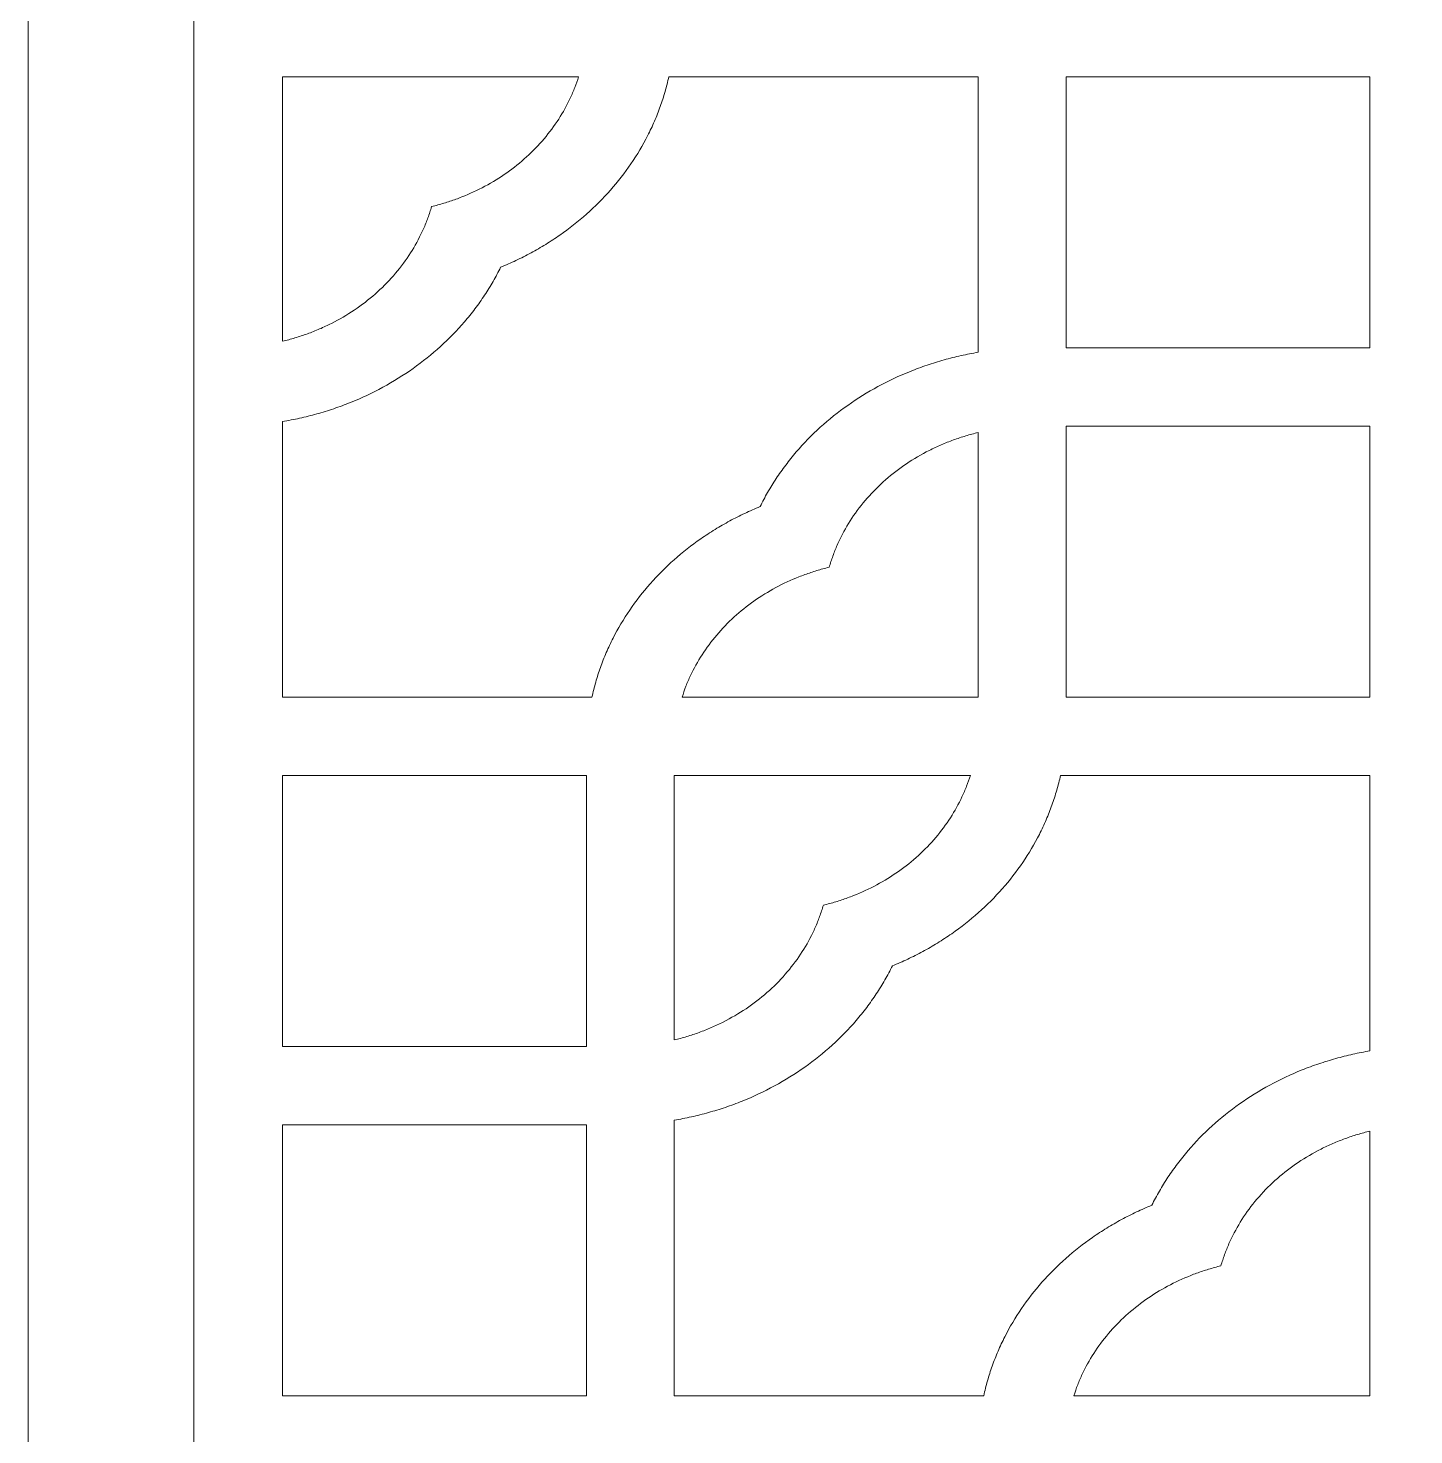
# Model space of a CAD drawing. Header units: centimetres. Extents: x -27.5 to -16.8, y -9.5 to 9.5.
# Drawn here: x -27.5 to -24.931, y 4 to 6.607 of the extents above; entities that cross this region are included whole.
import ezdxf

# ---------------------------------------------------------------- set-up
doc = ezdxf.new("R2010")
doc.units = ezdxf.units.CM
doc.header["$MEASUREMENT"] = 0
doc.layers.add('layer 1', color=7, linetype='Continuous')

msp = doc.modelspace()

# ---------------------------------------------------------------- linework, layer by layer
at = {"layer": 'layer 1', "color": 250, "lineweight": 9}
for points, knots in [([(-27.5, 9.5), (-27.5, 3.16667), (-27.5, -3.16664), (-27.5, -9.5), (-27.5, -9.5), (-25.78754, -9.5), (-24.07508, -9.5), (-22.36263, -9.5), (-22.36263, -9.5), (-22.36263, -3.16664), (-22.36263, 3.16667), (-22.36263, 9.5), (-22.36263, 9.5), (-24.07508, 9.5), (-25.78754, 9.5), (-27.5, 9.5)], [0, 0, 0, 0, 0.2, 0.2, 0.2, 0.2, 0.4, 0.4, 0.4, 0.4, 0.6, 0.6, 0.6, 0.6, 1, 1, 1, 1]), ([(-22.66971, -1.25389), (-22.66971, 2.24882), (-22.66971, 5.75153), (-22.66971, 9.25424), (-22.66971, 9.25424), (-24.17746, 9.25424), (-25.68521, 9.25424), (-27.19295, 9.25424), (-27.19295, 9.25424), (-27.19295, 5.75153), (-27.19295, 2.24882), (-27.19295, -1.25389), (-27.19295, -1.25389), (-25.68521, -1.25389), (-24.17746, -1.25389), (-22.66971, -1.25389)], [0, 0, 0, 0, 0.2, 0.2, 0.2, 0.2, 0.4, 0.4, 0.4, 0.4, 0.6, 0.6, 0.6, 0.6, 1, 1, 1, 1]), ([(-26.45482, 5.36749), (-26.64606, 5.36749), (-26.83723, 5.36749), (-27.02847, 5.36749), (-27.02847, 5.36749), (-27.02847, 5.53772), (-27.02847, 5.70798), (-27.02847, 5.87821), (-27.02847, 5.87821), (-27.01782, 5.88002), (-27.00724, 5.88208), (-26.99674, 5.88435), (-26.99674, 5.88435), (-26.98609, 5.88674), (-26.97551, 5.88932), (-26.96506, 5.89226), (-26.96506, 5.89226), (-26.95448, 5.89526), (-26.94398, 5.89849), (-26.93361, 5.90195), (-26.93361, 5.90195), (-26.92314, 5.90552), (-26.91281, 5.90937), (-26.90259, 5.91347), (-26.90259, 5.91347), (-26.88199, 5.92176), (-26.862, 5.93115), (-26.84261, 5.94167), (-26.84261, 5.94167), (-26.82314, 5.95223), (-26.8044, 5.96385), (-26.78653, 5.97654), (-26.78653, 5.97654), (-26.76867, 5.98916), (-26.75169, 6.00274), (-26.73575, 6.01727), (-26.73575, 6.01727), (-26.71985, 6.0317), (-26.705, 6.04693), (-26.69128, 6.06295), (-26.69128, 6.06295), (-26.68445, 6.07085), (-26.67793, 6.07898), (-26.67167, 6.08728), (-26.67167, 6.08728), (-26.66546, 6.09548), (-26.65955, 6.10384), (-26.65394, 6.11229), (-26.65394, 6.11229), (-26.64837, 6.12072), (-26.6431, 6.12934), (-26.63806, 6.13802), (-26.63806, 6.13802), (-26.63314, 6.14661), (-26.62849, 6.15538), (-26.62416, 6.16413), (-26.62416, 6.16413), (-26.61456, 6.16807), (-26.60508, 6.17227), (-26.59573, 6.17669), (-26.59573, 6.17669), (-26.58627, 6.18111), (-26.57694, 6.18583), (-26.5678, 6.19082), (-26.5678, 6.19082), (-26.55857, 6.19579), (-26.5495, 6.20106), (-26.54057, 6.20652), (-26.54057, 6.20652), (-26.53161, 6.21204), (-26.52281, 6.21781), (-26.5142, 6.22381), (-26.5142, 6.22381), (-26.49686, 6.23588), (-26.48036, 6.2489), (-26.46469, 6.2628), (-26.46469, 6.2628), (-26.44893, 6.27675), (-26.43418, 6.29153), (-26.42046, 6.30715), (-26.42046, 6.30715), (-26.40669, 6.32268), (-26.39402, 6.33895), (-26.3825, 6.35583), (-26.3825, 6.35583), (-26.37104, 6.37272), (-26.36071, 6.3901), (-26.35164, 6.40793), (-26.35164, 6.40793), (-26.34713, 6.41684), (-26.34291, 6.42577), (-26.33902, 6.43484), (-26.33902, 6.43484), (-26.3351, 6.44382), (-26.3315, 6.45299), (-26.32827, 6.46215), (-26.32827, 6.46215), (-26.325, 6.47122), (-26.32204, 6.48046), (-26.31943, 6.48962), (-26.31943, 6.48962), (-26.3168, 6.49876), (-26.31446, 6.50801), (-26.31249, 6.51722), (-26.31249, 6.51722), (-26.12125, 6.51722), (-25.93003, 6.51722), (-25.73884, 6.51722), (-25.73884, 6.51722), (-25.73884, 6.34699), (-25.73884, 6.17676), (-25.73884, 6.00652), (-25.73884, 6.00652), (-25.74944, 6.00478), (-25.76003, 6.00274), (-25.77056, 6.00038), (-25.77056, 6.00038), (-25.78117, 5.998), (-25.79176, 5.99541), (-25.80227, 5.99248), (-25.80227, 5.99248), (-25.81283, 5.98948), (-25.82332, 5.98625), (-25.83365, 5.98277), (-25.83365, 5.98277), (-25.84417, 5.97922), (-25.8545, 5.97537), (-25.86467, 5.97124), (-25.86467, 5.97124), (-25.88529, 5.96295), (-25.90534, 5.95358), (-25.92467, 5.94307), (-25.92467, 5.94307), (-25.94417, 5.93251), (-25.96286, 5.92089), (-25.98075, 5.9082), (-25.98075, 5.9082), (-25.99862, 5.89556), (-26.01557, 5.88199), (-26.03156, 5.86747), (-26.03156, 5.86747), (-26.04746, 5.85304), (-26.0623, 5.8378), (-26.07605, 5.82177), (-26.07605, 5.82177), (-26.08283, 5.81389), (-26.08938, 5.80575), (-26.09561, 5.79746), (-26.09561, 5.79746), (-26.10184, 5.78926), (-26.10776, 5.7809), (-26.11337, 5.77244), (-26.11337, 5.77244), (-26.11893, 5.76399), (-26.1242, 5.7554), (-26.12924, 5.74672), (-26.12924, 5.74672), (-26.13417, 5.73813), (-26.13877, 5.72935), (-26.14315, 5.7206), (-26.14315, 5.7206), (-26.15275, 5.71666), (-26.16223, 5.71247), (-26.17158, 5.70805), (-26.17158, 5.70805), (-26.18099, 5.70363), (-26.19032, 5.69889), (-26.19948, 5.69391), (-26.19948, 5.69391), (-26.20871, 5.68894), (-26.21778, 5.68374), (-26.2267, 5.67822), (-26.2267, 5.67822), (-26.2357, 5.67268), (-26.24445, 5.66693), (-26.25311, 5.66093), (-26.25311, 5.66093), (-26.27043, 5.64885), (-26.28695, 5.63584), (-26.30261, 5.62194), (-26.30261, 5.62194), (-26.31833, 5.60798), (-26.33313, 5.59321), (-26.34685, 5.57768), (-26.34685, 5.57768), (-26.36062, 5.56205), (-26.37326, 5.54579), (-26.38479, 5.52888), (-26.38479, 5.52888), (-26.39626, 5.51209), (-26.40655, 5.49463), (-26.41567, 5.47681), (-26.41567, 5.47681), (-26.42018, 5.4679), (-26.4244, 5.45896), (-26.42829, 5.44989), (-26.42829, 5.44989), (-26.43221, 5.44089), (-26.43576, 5.43175), (-26.43904, 5.42259), (-26.43904, 5.42259), (-26.44231, 5.41351), (-26.44524, 5.40435), (-26.44788, 5.39512), (-26.44788, 5.39512), (-26.45051, 5.38598), (-26.4528, 5.37672), (-26.45482, 5.36749)], [0, 0, 0, 0, 0.0188679, 0.0188679, 0.0188679, 0.0188679, 0.0377358, 0.0377358, 0.0377358, 0.0377358, 0.0566038, 0.0566038, 0.0566038, 0.0566038, 0.0754717, 0.0754717, 0.0754717, 0.0754717, 0.0943396, 0.0943396, 0.0943396, 0.0943396, 0.1132075, 0.1132075, 0.1132075, 0.1132075, 0.1320755, 0.1320755, 0.1320755, 0.1320755, 0.1509434, 0.1509434, 0.1509434, 0.1509434, 0.1698113, 0.1698113, 0.1698113, 0.1698113, 0.1886792, 0.1886792, 0.1886792, 0.1886792, 0.2075472, 0.2075472, 0.2075472, 0.2075472, 0.2264151, 0.2264151, 0.2264151, 0.2264151, 0.245283, 0.245283, 0.245283, 0.245283, 0.2641509, 0.2641509, 0.2641509, 0.2641509, 0.2830189, 0.2830189, 0.2830189, 0.2830189, 0.3018868, 0.3018868, 0.3018868, 0.3018868, 0.3207547, 0.3207547, 0.3207547, 0.3207547, 0.3396226, 0.3396226, 0.3396226, 0.3396226, 0.3584906, 0.3584906, 0.3584906, 0.3584906, 0.3773585, 0.3773585, 0.3773585, 0.3773585, 0.3962264, 0.3962264, 0.3962264, 0.3962264, 0.4150943, 0.4150943, 0.4150943, 0.4150943, 0.4339623, 0.4339623, 0.4339623, 0.4339623, 0.4528302, 0.4528302, 0.4528302, 0.4528302, 0.4716981, 0.4716981, 0.4716981, 0.4716981, 0.490566, 0.490566, 0.490566, 0.490566, 0.509434, 0.509434, 0.509434, 0.509434, 0.5283019, 0.5283019, 0.5283019, 0.5283019, 0.5471698, 0.5471698, 0.5471698, 0.5471698, 0.5660377, 0.5660377, 0.5660377, 0.5660377, 0.5849057, 0.5849057, 0.5849057, 0.5849057, 0.6037736, 0.6037736, 0.6037736, 0.6037736, 0.6226415, 0.6226415, 0.6226415, 0.6226415, 0.6415094, 0.6415094, 0.6415094, 0.6415094, 0.6603774, 0.6603774, 0.6603774, 0.6603774, 0.6792453, 0.6792453, 0.6792453, 0.6792453, 0.6981132, 0.6981132, 0.6981132, 0.6981132, 0.7169811, 0.7169811, 0.7169811, 0.7169811, 0.7358491, 0.7358491, 0.7358491, 0.7358491, 0.754717, 0.754717, 0.754717, 0.754717, 0.7735849, 0.7735849, 0.7735849, 0.7735849, 0.7924528, 0.7924528, 0.7924528, 0.7924528, 0.8113208, 0.8113208, 0.8113208, 0.8113208, 0.8301887, 0.8301887, 0.8301887, 0.8301887, 0.8490566, 0.8490566, 0.8490566, 0.8490566, 0.8679245, 0.8679245, 0.8679245, 0.8679245, 0.8867925, 0.8867925, 0.8867925, 0.8867925, 0.9056604, 0.9056604, 0.9056604, 0.9056604, 0.9245283, 0.9245283, 0.9245283, 0.9245283, 0.9433962, 0.9433962, 0.9433962, 0.9433962, 0.9622642, 0.9622642, 0.9622642, 0.9622642, 1, 1, 1, 1]), ([(-26.47956, 6.51722), (-26.48169, 6.51053), (-26.48407, 6.50389), (-26.48662, 6.49727), (-26.48662, 6.49727), (-26.48923, 6.49056), (-26.49207, 6.48401), (-26.49512, 6.47745), (-26.49512, 6.47745), (-26.50135, 6.46419), (-26.50849, 6.45134), (-26.51653, 6.43878), (-26.51653, 6.43878), (-26.52471, 6.42616), (-26.53369, 6.41393), (-26.54366, 6.40225), (-26.54366, 6.40225), (-26.5536, 6.39049), (-26.56441, 6.37927), (-26.57596, 6.36878), (-26.57596, 6.36878), (-26.58753, 6.35822), (-26.59983, 6.34834), (-26.6128, 6.33918), (-26.6128, 6.33918), (-26.62569, 6.33011), (-26.63919, 6.32184), (-26.65321, 6.31425), (-26.65321, 6.31425), (-26.66709, 6.30683), (-26.68141, 6.30021), (-26.69611, 6.29435), (-26.69611, 6.29435), (-26.7034, 6.29153), (-26.71073, 6.28885), (-26.71815, 6.2864), (-26.71815, 6.2864), (-26.72548, 6.28395), (-26.73291, 6.28166), (-26.7404, 6.27969), (-26.7404, 6.27969), (-26.74427, 6.27859), (-26.74819, 6.27755), (-26.75208, 6.27643), (-26.75208, 6.27643), (-26.75318, 6.27297), (-26.75428, 6.26949), (-26.75545, 6.26603), (-26.75545, 6.26603), (-26.75769, 6.25916), (-26.76012, 6.25238), (-26.76285, 6.24557), (-26.76285, 6.24557), (-26.76557, 6.23872), (-26.76857, 6.23201), (-26.77176, 6.2253), (-26.77176, 6.2253), (-26.77829, 6.21174), (-26.78582, 6.19854), (-26.7943, 6.18576), (-26.7943, 6.18576), (-26.80282, 6.17282), (-26.81238, 6.16035), (-26.8228, 6.14844), (-26.8228, 6.14844), (-26.83324, 6.13651), (-26.84458, 6.12514), (-26.85673, 6.11449), (-26.85673, 6.11449), (-26.86894, 6.10384), (-26.88183, 6.09397), (-26.8954, 6.08483), (-26.8954, 6.08483), (-26.90893, 6.07575), (-26.92307, 6.06753), (-26.93771, 6.06013), (-26.93771, 6.06013), (-26.94497, 6.05642), (-26.95239, 6.05294), (-26.95988, 6.04971), (-26.95988, 6.04971), (-26.96731, 6.04655), (-26.97484, 6.04354), (-26.98245, 6.0407), (-26.98245, 6.0407), (-26.99003, 6.03795), (-26.99768, 6.03541), (-27.00538, 6.03312), (-27.00538, 6.03312), (-27.01301, 6.03083), (-27.02073, 6.02879), (-27.02847, 6.02689), (-27.02847, 6.02689), (-27.02847, 6.19034), (-27.02847, 6.35379), (-27.02847, 6.51722), (-27.02847, 6.51722), (-26.8455, 6.51722), (-26.66255, 6.51722), (-26.47956, 6.51722)], [0, 0, 0, 0, 0.0384615, 0.0384615, 0.0384615, 0.0384615, 0.0769231, 0.0769231, 0.0769231, 0.0769231, 0.1153846, 0.1153846, 0.1153846, 0.1153846, 0.1538462, 0.1538462, 0.1538462, 0.1538462, 0.1923077, 0.1923077, 0.1923077, 0.1923077, 0.2307692, 0.2307692, 0.2307692, 0.2307692, 0.2692308, 0.2692308, 0.2692308, 0.2692308, 0.3076923, 0.3076923, 0.3076923, 0.3076923, 0.3461538, 0.3461538, 0.3461538, 0.3461538, 0.3846154, 0.3846154, 0.3846154, 0.3846154, 0.4230769, 0.4230769, 0.4230769, 0.4230769, 0.4615385, 0.4615385, 0.4615385, 0.4615385, 0.5, 0.5, 0.5, 0.5, 0.5384615, 0.5384615, 0.5384615, 0.5384615, 0.5769231, 0.5769231, 0.5769231, 0.5769231, 0.6153846, 0.6153846, 0.6153846, 0.6153846, 0.6538462, 0.6538462, 0.6538462, 0.6538462, 0.6923077, 0.6923077, 0.6923077, 0.6923077, 0.7307692, 0.7307692, 0.7307692, 0.7307692, 0.7692308, 0.7692308, 0.7692308, 0.7692308, 0.8076923, 0.8076923, 0.8076923, 0.8076923, 0.8461538, 0.8461538, 0.8461538, 0.8461538, 0.8846154, 0.8846154, 0.8846154, 0.8846154, 0.9230769, 0.9230769, 0.9230769, 0.9230769, 1, 1, 1, 1]), ([(-25.01268, 6.01489), (-25.20049, 6.01489), (-25.38831, 6.01489), (-25.57614, 6.01489), (-25.57614, 6.01489), (-25.57614, 6.18237), (-25.57614, 6.34976), (-25.57614, 6.51722), (-25.57614, 6.51722), (-25.38831, 6.51722), (-25.20049, 6.51722), (-25.01268, 6.51722), (-25.01268, 6.51722), (-25.01268, 6.34976), (-25.01268, 6.18237), (-25.01268, 6.01489)], [0, 0, 0, 0, 0.2, 0.2, 0.2, 0.2, 0.4, 0.4, 0.4, 0.4, 0.6, 0.6, 0.6, 0.6, 1, 1, 1, 1]), ([(-25.01268, 5.36749), (-25.20049, 5.36749), (-25.38831, 5.36749), (-25.57614, 5.36749), (-25.57614, 5.36749), (-25.57614, 5.53498), (-25.57614, 5.70237), (-25.57614, 5.86983), (-25.57614, 5.86983), (-25.38831, 5.86983), (-25.20049, 5.86983), (-25.01268, 5.86983), (-25.01268, 5.86983), (-25.01268, 5.70237), (-25.01268, 5.53498), (-25.01268, 5.36749)], [0, 0, 0, 0, 0.2, 0.2, 0.2, 0.2, 0.4, 0.4, 0.4, 0.4, 0.6, 0.6, 0.6, 0.6, 1, 1, 1, 1]), ([(-26.2877, 5.36749), (-26.28557, 5.3742), (-26.28323, 5.38092), (-26.28069, 5.38747), (-26.28069, 5.38747), (-26.27808, 5.39418), (-26.27524, 5.40073), (-26.27215, 5.40728), (-26.27215, 5.40728), (-26.26596, 5.42052), (-26.25881, 5.4334), (-26.25077, 5.44595), (-26.25077, 5.44595), (-26.24259, 5.45864), (-26.23357, 5.47081), (-26.22365, 5.48249), (-26.22365, 5.48249), (-26.21368, 5.49424), (-26.20289, 5.50545), (-26.19135, 5.51596), (-26.19135, 5.51596), (-26.17973, 5.52652), (-26.16748, 5.5364), (-26.15449, 5.54556), (-26.15449, 5.54556), (-26.14159, 5.55463), (-26.12812, 5.5629), (-26.11408, 5.57048), (-26.11408, 5.57048), (-26.1002, 5.57791), (-26.0859, 5.58453), (-26.07119, 5.59037), (-26.07119, 5.59037), (-26.06393, 5.59321), (-26.05653, 5.59589), (-26.04913, 5.59834), (-26.04913, 5.59834), (-26.04178, 5.60079), (-26.03436, 5.60308), (-26.02691, 5.60505), (-26.02691, 5.60505), (-26.02299, 5.60615), (-26.01914, 5.60718), (-26.01523, 5.60828), (-26.01523, 5.60828), (-26.01413, 5.61176), (-26.01298, 5.61525), (-26.01188, 5.61871), (-26.01188, 5.61871), (-26.00962, 5.62558), (-26.00719, 5.63245), (-26.00446, 5.63914), (-26.00446, 5.63914), (-26.00173, 5.64601), (-25.99873, 5.65279), (-25.99555, 5.65944), (-25.99555, 5.65944), (-25.98897, 5.673), (-25.98148, 5.68619), (-25.97301, 5.69898), (-25.97301, 5.69898), (-25.96444, 5.71192), (-25.95493, 5.72438), (-25.94451, 5.7363), (-25.94451, 5.7363), (-25.93406, 5.74821), (-25.9227, 5.75957), (-25.91054, 5.77025), (-25.91054, 5.77025), (-25.89837, 5.7809), (-25.88547, 5.79077), (-25.87187, 5.79991), (-25.87187, 5.79991), (-25.85837, 5.80898), (-25.84424, 5.81728), (-25.82958, 5.82461), (-25.82958, 5.82461), (-25.82229, 5.82832), (-25.81492, 5.8318), (-25.80742, 5.83503), (-25.80742, 5.83503), (-25.79996, 5.83826), (-25.79247, 5.84126), (-25.78481, 5.84403), (-25.78481, 5.84403), (-25.77723, 5.84678), (-25.76963, 5.84933), (-25.76193, 5.85162), (-25.76193, 5.85162), (-25.75428, 5.85388), (-25.74658, 5.85604), (-25.73884, 5.85785), (-25.73884, 5.85785), (-25.73884, 5.6944), (-25.73884, 5.53094), (-25.73884, 5.36749), (-25.73884, 5.36749), (-25.92183, 5.36749), (-26.10475, 5.36749), (-26.2877, 5.36749)], [0, 0, 0, 0, 0.0384615, 0.0384615, 0.0384615, 0.0384615, 0.0769231, 0.0769231, 0.0769231, 0.0769231, 0.1153846, 0.1153846, 0.1153846, 0.1153846, 0.1538462, 0.1538462, 0.1538462, 0.1538462, 0.1923077, 0.1923077, 0.1923077, 0.1923077, 0.2307692, 0.2307692, 0.2307692, 0.2307692, 0.2692308, 0.2692308, 0.2692308, 0.2692308, 0.3076923, 0.3076923, 0.3076923, 0.3076923, 0.3461538, 0.3461538, 0.3461538, 0.3461538, 0.3846154, 0.3846154, 0.3846154, 0.3846154, 0.4230769, 0.4230769, 0.4230769, 0.4230769, 0.4615385, 0.4615385, 0.4615385, 0.4615385, 0.5, 0.5, 0.5, 0.5, 0.5384615, 0.5384615, 0.5384615, 0.5384615, 0.5769231, 0.5769231, 0.5769231, 0.5769231, 0.6153846, 0.6153846, 0.6153846, 0.6153846, 0.6538462, 0.6538462, 0.6538462, 0.6538462, 0.6923077, 0.6923077, 0.6923077, 0.6923077, 0.7307692, 0.7307692, 0.7307692, 0.7307692, 0.7692308, 0.7692308, 0.7692308, 0.7692308, 0.8076923, 0.8076923, 0.8076923, 0.8076923, 0.8461538, 0.8461538, 0.8461538, 0.8461538, 0.8846154, 0.8846154, 0.8846154, 0.8846154, 0.9230769, 0.9230769, 0.9230769, 0.9230769, 1, 1, 1, 1]), ([(-26.46499, 5.22243), (-26.46499, 5.05497), (-26.46499, 4.88758), (-26.46499, 4.7201), (-26.46499, 4.7201), (-26.65284, 4.7201), (-26.84064, 4.7201), (-27.02847, 4.7201), (-27.02847, 4.7201), (-27.02847, 4.88758), (-27.02847, 5.05497), (-27.02847, 5.22243), (-27.02847, 5.22243), (-26.84064, 5.22243), (-26.65284, 5.22243), (-26.46499, 5.22243)], [0, 0, 0, 0, 0.2, 0.2, 0.2, 0.2, 0.4, 0.4, 0.4, 0.4, 0.6, 0.6, 0.6, 0.6, 1, 1, 1, 1]), ([(-25.01268, 4.71173), (-25.02329, 4.70999), (-25.03387, 4.70796), (-25.04441, 4.70557), (-25.04441, 4.70557), (-25.05502, 4.70321), (-25.0656, 4.7006), (-25.07609, 4.69769), (-25.07609, 4.69769), (-25.08668, 4.69476), (-25.09717, 4.69153), (-25.1075, 4.68798), (-25.1075, 4.68798), (-25.11797, 4.68443), (-25.12835, 4.68065), (-25.13852, 4.67655), (-25.13852, 4.67655), (-25.15911, 4.66825), (-25.17916, 4.65877), (-25.19852, 4.64828), (-25.19852, 4.64828), (-25.21799, 4.63772), (-25.2367, 4.6261), (-25.25457, 4.61348), (-25.25457, 4.61348), (-25.27244, 4.60077), (-25.28942, 4.5872), (-25.30541, 4.57268), (-25.30541, 4.57268), (-25.32131, 4.55822), (-25.33615, 4.54299), (-25.34987, 4.52707), (-25.34987, 4.52707), (-25.35665, 4.5191), (-25.36321, 4.51096), (-25.36944, 4.50276), (-25.36944, 4.50276), (-25.37567, 4.49454), (-25.3816, 4.48618), (-25.38721, 4.47766), (-25.38721, 4.47766), (-25.39278, 4.4692), (-25.39805, 4.46061), (-25.40307, 4.45193), (-25.40307, 4.45193), (-25.40799, 4.44332), (-25.41262, 4.43463), (-25.41699, 4.42579), (-25.41699, 4.42579), (-25.42659, 4.42185), (-25.43605, 4.41766), (-25.4454, 4.41326), (-25.4454, 4.41326), (-25.45484, 4.40884), (-25.46416, 4.4041), (-25.4733, 4.39919), (-25.4733, 4.39919), (-25.48254, 4.39415), (-25.49161, 4.38895), (-25.50054, 4.38341), (-25.50054, 4.38341), (-25.50955, 4.37789), (-25.5183, 4.37214), (-25.52693, 4.36614), (-25.52693, 4.36614), (-25.54425, 4.35406), (-25.56079, 4.34112), (-25.57646, 4.32715), (-25.57646, 4.32715), (-25.59218, 4.31326), (-25.60697, 4.29842), (-25.6207, 4.28289), (-25.6207, 4.28289), (-25.63447, 4.26733), (-25.64709, 4.25098), (-25.65861, 4.23412), (-25.65861, 4.23412), (-25.67011, 4.21728), (-25.6804, 4.19994), (-25.68951, 4.18202), (-25.68951, 4.18202), (-25.694, 4.17318), (-25.69824, 4.16418), (-25.70214, 4.1551), (-25.70214, 4.1551), (-25.70605, 4.1461), (-25.70961, 4.13703), (-25.71288, 4.1278), (-25.71288, 4.1278), (-25.71616, 4.11873), (-25.71907, 4.10956), (-25.72172, 4.10033), (-25.72172, 4.10033), (-25.72436, 4.09117), (-25.72665, 4.08193), (-25.72867, 4.0727), (-25.72867, 4.0727), (-25.91988, 4.0727), (-26.11108, 4.0727), (-26.30232, 4.0727), (-26.30232, 4.0727), (-26.30232, 4.24294), (-26.30232, 4.41317), (-26.30232, 4.5834), (-26.30232, 4.5834), (-26.29164, 4.58523), (-26.28108, 4.58727), (-26.27054, 4.58956), (-26.27054, 4.58956), (-26.25991, 4.59192), (-26.24935, 4.59463), (-26.23886, 4.59754), (-26.23886, 4.59754), (-26.22832, 4.60047), (-26.21783, 4.6037), (-26.20743, 4.60716), (-26.20743, 4.60716), (-26.19698, 4.61071), (-26.18665, 4.61458), (-26.17641, 4.61868), (-26.17641, 4.61868), (-26.15584, 4.62697), (-26.13582, 4.63637), (-26.11644, 4.64695), (-26.11644, 4.64695), (-26.09699, 4.65744), (-26.07825, 4.66913), (-26.06038, 4.68175), (-26.06038, 4.68175), (-26.04249, 4.69437), (-26.02554, 4.70802), (-26.00959, 4.72248), (-26.00959, 4.72248), (-25.99367, 4.73691), (-25.97885, 4.75215), (-25.9651, 4.76816), (-25.9651, 4.76816), (-25.95828, 4.77606), (-25.95177, 4.78419), (-25.94549, 4.79246), (-25.94549, 4.79246), (-25.93931, 4.80069), (-25.93338, 4.80905), (-25.92779, 4.81757), (-25.92779, 4.81757), (-25.92217, 4.82603), (-25.91693, 4.83452), (-25.91191, 4.84323), (-25.91191, 4.84323), (-25.90698, 4.85182), (-25.90233, 4.86057), (-25.89798, 4.86941), (-25.89798, 4.86941), (-25.88841, 4.87329), (-25.8789, 4.87748), (-25.86958, 4.8819), (-25.86958, 4.8819), (-25.86011, 4.88639), (-25.85079, 4.89104), (-25.84165, 4.89601), (-25.84165, 4.89601), (-25.83239, 4.90098), (-25.82332, 4.90627), (-25.81441, 4.91173), (-25.81441, 4.91173), (-25.80545, 4.91725), (-25.79666, 4.92302), (-25.78804, 4.929), (-25.78804, 4.929), (-25.77068, 4.94109), (-25.75419, 4.95411), (-25.73854, 4.96799), (-25.73854, 4.96799), (-25.72278, 4.98196), (-25.70802, 4.99672), (-25.69428, 5.01234), (-25.69428, 5.01234), (-25.68051, 5.0279), (-25.66784, 5.04416), (-25.65632, 5.06114), (-25.65632, 5.06114), (-25.64489, 5.07793), (-25.63456, 5.09529), (-25.62546, 5.11314), (-25.62546, 5.11314), (-25.62097, 5.12205), (-25.61676, 5.13105), (-25.61284, 5.14006), (-25.61284, 5.14006), (-25.60895, 5.14913), (-25.60535, 5.1582), (-25.60212, 5.16736), (-25.60212, 5.16736), (-25.59884, 5.1765), (-25.59589, 5.18567), (-25.59328, 5.1949), (-25.59328, 5.1949), (-25.59062, 5.20406), (-25.5883, 5.2132), (-25.58633, 5.22243), (-25.58633, 5.22243), (-25.39509, 5.22243), (-25.20388, 5.22243), (-25.01268, 5.22243), (-25.01268, 5.22243), (-25.01268, 5.0522), (-25.01268, 4.88197), (-25.01268, 4.71173)], [0, 0, 0, 0, 0.0188679, 0.0188679, 0.0188679, 0.0188679, 0.0377358, 0.0377358, 0.0377358, 0.0377358, 0.0566038, 0.0566038, 0.0566038, 0.0566038, 0.0754717, 0.0754717, 0.0754717, 0.0754717, 0.0943396, 0.0943396, 0.0943396, 0.0943396, 0.1132075, 0.1132075, 0.1132075, 0.1132075, 0.1320755, 0.1320755, 0.1320755, 0.1320755, 0.1509434, 0.1509434, 0.1509434, 0.1509434, 0.1698113, 0.1698113, 0.1698113, 0.1698113, 0.1886792, 0.1886792, 0.1886792, 0.1886792, 0.2075472, 0.2075472, 0.2075472, 0.2075472, 0.2264151, 0.2264151, 0.2264151, 0.2264151, 0.245283, 0.245283, 0.245283, 0.245283, 0.2641509, 0.2641509, 0.2641509, 0.2641509, 0.2830189, 0.2830189, 0.2830189, 0.2830189, 0.3018868, 0.3018868, 0.3018868, 0.3018868, 0.3207547, 0.3207547, 0.3207547, 0.3207547, 0.3396226, 0.3396226, 0.3396226, 0.3396226, 0.3584906, 0.3584906, 0.3584906, 0.3584906, 0.3773585, 0.3773585, 0.3773585, 0.3773585, 0.3962264, 0.3962264, 0.3962264, 0.3962264, 0.4150943, 0.4150943, 0.4150943, 0.4150943, 0.4339623, 0.4339623, 0.4339623, 0.4339623, 0.4528302, 0.4528302, 0.4528302, 0.4528302, 0.4716981, 0.4716981, 0.4716981, 0.4716981, 0.490566, 0.490566, 0.490566, 0.490566, 0.509434, 0.509434, 0.509434, 0.509434, 0.5283019, 0.5283019, 0.5283019, 0.5283019, 0.5471698, 0.5471698, 0.5471698, 0.5471698, 0.5660377, 0.5660377, 0.5660377, 0.5660377, 0.5849057, 0.5849057, 0.5849057, 0.5849057, 0.6037736, 0.6037736, 0.6037736, 0.6037736, 0.6226415, 0.6226415, 0.6226415, 0.6226415, 0.6415094, 0.6415094, 0.6415094, 0.6415094, 0.6603774, 0.6603774, 0.6603774, 0.6603774, 0.6792453, 0.6792453, 0.6792453, 0.6792453, 0.6981132, 0.6981132, 0.6981132, 0.6981132, 0.7169811, 0.7169811, 0.7169811, 0.7169811, 0.7358491, 0.7358491, 0.7358491, 0.7358491, 0.754717, 0.754717, 0.754717, 0.754717, 0.7735849, 0.7735849, 0.7735849, 0.7735849, 0.7924528, 0.7924528, 0.7924528, 0.7924528, 0.8113208, 0.8113208, 0.8113208, 0.8113208, 0.8301887, 0.8301887, 0.8301887, 0.8301887, 0.8490566, 0.8490566, 0.8490566, 0.8490566, 0.8679245, 0.8679245, 0.8679245, 0.8679245, 0.8867925, 0.8867925, 0.8867925, 0.8867925, 0.9056604, 0.9056604, 0.9056604, 0.9056604, 0.9245283, 0.9245283, 0.9245283, 0.9245283, 0.9433962, 0.9433962, 0.9433962, 0.9433962, 0.9622642, 0.9622642, 0.9622642, 0.9622642, 1, 1, 1, 1]), ([(-25.75341, 5.22243), (-25.75554, 5.21572), (-25.7579, 5.2091), (-25.76046, 5.20248), (-25.76046, 5.20248), (-25.76307, 5.19584), (-25.76591, 5.18922), (-25.76896, 5.18267), (-25.76896, 5.18267), (-25.77519, 5.1694), (-25.78234, 5.15655), (-25.79038, 5.144), (-25.79038, 5.144), (-25.79851, 5.13137), (-25.80754, 5.11914), (-25.81748, 5.10746), (-25.81748, 5.10746), (-25.82742, 5.09568), (-25.83824, 5.08448), (-25.84981, 5.07399), (-25.84981, 5.07399), (-25.86137, 5.06343), (-25.87368, 5.05355), (-25.88662, 5.04448), (-25.88662, 5.04448), (-25.89954, 5.03539), (-25.91303, 5.02702), (-25.92703, 5.01953), (-25.92703, 5.01953), (-25.94091, 5.01204), (-25.95525, 5.0054), (-25.96996, 4.99956), (-25.96996, 4.99956), (-25.97722, 4.99672), (-25.98455, 4.99404), (-25.99198, 4.99159), (-25.99198, 4.99159), (-25.99933, 4.98913), (-26.00673, 4.98693), (-26.01424, 4.9849), (-26.01424, 4.9849), (-26.01811, 4.98377), (-26.02201, 4.98274), (-26.02593, 4.98173), (-26.02593, 4.98173), (-26.02703, 4.97825), (-26.02813, 4.9747), (-26.02927, 4.97122), (-26.02927, 4.97122), (-26.03152, 4.96437), (-26.03397, 4.95759), (-26.03665, 4.95079), (-26.03665, 4.95079), (-26.03942, 4.944), (-26.04242, 4.93722), (-26.0456, 4.93051), (-26.0456, 4.93051), (-26.05213, 4.91693), (-26.05965, 4.90375), (-26.06815, 4.89097), (-26.06815, 4.89097), (-26.07667, 4.87803), (-26.08622, 4.86554), (-26.09662, 4.85372), (-26.09662, 4.85372), (-26.10709, 4.84172), (-26.11843, 4.83045), (-26.13057, 4.81977), (-26.13057, 4.81977), (-26.14276, 4.80912), (-26.15566, 4.79918), (-26.16924, 4.79004), (-26.16924, 4.79004), (-26.18278, 4.78096), (-26.19692, 4.77274), (-26.21155, 4.76532), (-26.21155, 4.76532), (-26.21882, 4.76161), (-26.22624, 4.75822), (-26.23373, 4.75499), (-26.23373, 4.75499), (-26.24113, 4.75176), (-26.24869, 4.74876), (-26.25629, 4.74598), (-26.25629, 4.74598), (-26.26388, 4.74323), (-26.27153, 4.74069), (-26.27923, 4.73833), (-26.27923, 4.73833), (-26.28683, 4.73604), (-26.29457, 4.734), (-26.30232, 4.7321), (-26.30232, 4.7321), (-26.30232, 4.89555), (-26.30232, 5.05901), (-26.30232, 5.22243), (-26.30232, 5.22243), (-26.11932, 5.22243), (-25.93638, 5.22243), (-25.75341, 5.22243)], [0, 0, 0, 0, 0.0384615, 0.0384615, 0.0384615, 0.0384615, 0.0769231, 0.0769231, 0.0769231, 0.0769231, 0.1153846, 0.1153846, 0.1153846, 0.1153846, 0.1538462, 0.1538462, 0.1538462, 0.1538462, 0.1923077, 0.1923077, 0.1923077, 0.1923077, 0.2307692, 0.2307692, 0.2307692, 0.2307692, 0.2692308, 0.2692308, 0.2692308, 0.2692308, 0.3076923, 0.3076923, 0.3076923, 0.3076923, 0.3461538, 0.3461538, 0.3461538, 0.3461538, 0.3846154, 0.3846154, 0.3846154, 0.3846154, 0.4230769, 0.4230769, 0.4230769, 0.4230769, 0.4615385, 0.4615385, 0.4615385, 0.4615385, 0.5, 0.5, 0.5, 0.5, 0.5384615, 0.5384615, 0.5384615, 0.5384615, 0.5769231, 0.5769231, 0.5769231, 0.5769231, 0.6153846, 0.6153846, 0.6153846, 0.6153846, 0.6538462, 0.6538462, 0.6538462, 0.6538462, 0.6923077, 0.6923077, 0.6923077, 0.6923077, 0.7307692, 0.7307692, 0.7307692, 0.7307692, 0.7692308, 0.7692308, 0.7692308, 0.7692308, 0.8076923, 0.8076923, 0.8076923, 0.8076923, 0.8461538, 0.8461538, 0.8461538, 0.8461538, 0.8846154, 0.8846154, 0.8846154, 0.8846154, 0.9230769, 0.9230769, 0.9230769, 0.9230769, 1, 1, 1, 1]), ([(-27.02847, 4.0727), (-27.02847, 4.24016), (-27.02847, 4.40765), (-27.02847, 4.57504), (-27.02847, 4.57504), (-26.84064, 4.57504), (-26.65284, 4.57504), (-26.46499, 4.57504), (-26.46499, 4.57504), (-26.46499, 4.40765), (-26.46499, 4.24016), (-26.46499, 4.0727), (-26.46499, 4.0727), (-26.65284, 4.0727), (-26.84064, 4.0727), (-27.02847, 4.0727)], [0, 0, 0, 0, 0.2, 0.2, 0.2, 0.2, 0.4, 0.4, 0.4, 0.4, 0.6, 0.6, 0.6, 0.6, 1, 1, 1, 1]), ([(-25.01268, 4.0727), (-25.19565, 4.0727), (-25.3786, 4.0727), (-25.56155, 4.0727), (-25.56155, 4.0727), (-25.55942, 4.07941), (-25.55708, 4.08613), (-25.55451, 4.09268), (-25.55451, 4.09268), (-25.55193, 4.09939), (-25.54909, 4.10601), (-25.54599, 4.11249), (-25.54599, 4.11249), (-25.53981, 4.12574), (-25.53266, 4.13868), (-25.5246, 4.15116), (-25.5246, 4.15116), (-25.51644, 4.16385), (-25.50739, 4.17602), (-25.4975, 4.18777), (-25.4975, 4.18777), (-25.48751, 4.19952), (-25.47674, 4.21066), (-25.46517, 4.22124), (-25.46517, 4.22124), (-25.45358, 4.23173), (-25.4413, 4.24161), (-25.42831, 4.25075), (-25.42831, 4.25075), (-25.41541, 4.25982), (-25.40197, 4.26811), (-25.38792, 4.27569), (-25.38792, 4.27569), (-25.37402, 4.28312), (-25.35975, 4.28974), (-25.34502, 4.29558), (-25.34502, 4.29558), (-25.33775, 4.29849), (-25.33038, 4.3011), (-25.32296, 4.30362), (-25.32296, 4.30362), (-25.31562, 4.30607), (-25.3082, 4.30829), (-25.30076, 4.31033), (-25.30076, 4.31033), (-25.29684, 4.31136), (-25.29297, 4.31246), (-25.28907, 4.31349), (-25.28907, 4.31349), (-25.28793, 4.31698), (-25.28681, 4.32043), (-25.28571, 4.32392), (-25.28571, 4.32392), (-25.28346, 4.33077), (-25.28101, 4.33764), (-25.27831, 4.34435), (-25.27831, 4.34435), (-25.27558, 4.35122), (-25.27258, 4.358), (-25.26937, 4.36472), (-25.26937, 4.36472), (-25.26282, 4.37821), (-25.25533, 4.39147), (-25.24685, 4.40426), (-25.24685, 4.40426), (-25.23829, 4.4172), (-25.22878, 4.42959), (-25.21835, 4.44151), (-25.21835, 4.44151), (-25.20789, 4.45342), (-25.19652, 4.46478), (-25.18438, 4.47546), (-25.18438, 4.47546), (-25.17222, 4.48609), (-25.15932, 4.49596), (-25.14569, 4.50512), (-25.14569, 4.50512), (-25.1322, 4.51419), (-25.11808, 4.52249), (-25.1034, 4.52991), (-25.1034, 4.52991), (-25.09614, 4.53353), (-25.08876, 4.53701), (-25.08127, 4.54024), (-25.08127, 4.54024), (-25.0738, 4.54347), (-25.06631, 4.54647), (-25.05866, 4.54924), (-25.05866, 4.54924), (-25.05108, 4.55199), (-25.04345, 4.55451), (-25.03577, 4.5568), (-25.03577, 4.5568), (-25.02812, 4.55919), (-25.0204, 4.56123), (-25.01268, 4.56306), (-25.01268, 4.56306), (-25.01268, 4.39961), (-25.01268, 4.23615), (-25.01268, 4.0727)], [0, 0, 0, 0, 0.0384615, 0.0384615, 0.0384615, 0.0384615, 0.0769231, 0.0769231, 0.0769231, 0.0769231, 0.1153846, 0.1153846, 0.1153846, 0.1153846, 0.1538462, 0.1538462, 0.1538462, 0.1538462, 0.1923077, 0.1923077, 0.1923077, 0.1923077, 0.2307692, 0.2307692, 0.2307692, 0.2307692, 0.2692308, 0.2692308, 0.2692308, 0.2692308, 0.3076923, 0.3076923, 0.3076923, 0.3076923, 0.3461538, 0.3461538, 0.3461538, 0.3461538, 0.3846154, 0.3846154, 0.3846154, 0.3846154, 0.4230769, 0.4230769, 0.4230769, 0.4230769, 0.4615385, 0.4615385, 0.4615385, 0.4615385, 0.5, 0.5, 0.5, 0.5, 0.5384615, 0.5384615, 0.5384615, 0.5384615, 0.5769231, 0.5769231, 0.5769231, 0.5769231, 0.6153846, 0.6153846, 0.6153846, 0.6153846, 0.6538462, 0.6538462, 0.6538462, 0.6538462, 0.6923077, 0.6923077, 0.6923077, 0.6923077, 0.7307692, 0.7307692, 0.7307692, 0.7307692, 0.7692308, 0.7692308, 0.7692308, 0.7692308, 0.8076923, 0.8076923, 0.8076923, 0.8076923, 0.8461538, 0.8461538, 0.8461538, 0.8461538, 0.8846154, 0.8846154, 0.8846154, 0.8846154, 0.9230769, 0.9230769, 0.9230769, 0.9230769, 1, 1, 1, 1])]:
    msp.add_open_spline(points, degree=3, knots=knots, dxfattribs=at)

doc.saveas('drawing.dxf')
